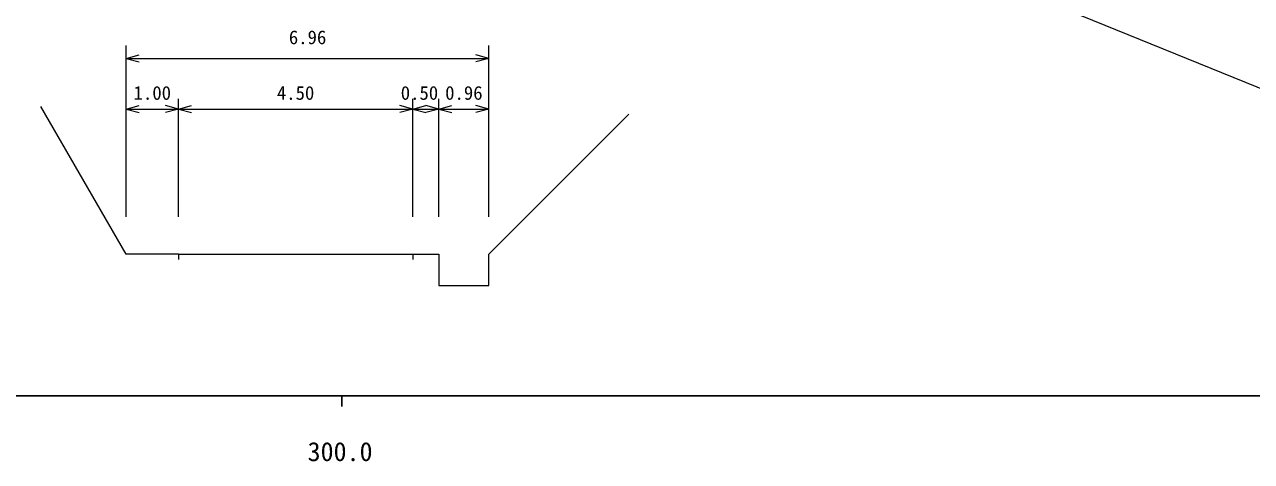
# Model space of a CAD drawing. Units: millimetres on the paper, with parts at other scales. Extents: x 40 to 680, y 20 to 380.
# Drawn here: x 337.6 to 455.3, y 198.7 to 240.7 of the extents above; entities that cross this region are included whole.
import ezdxf
from ezdxf.enums import TextEntityAlignment as Align

# ---------------------------------------------------------------- set-up
doc = ezdxf.new("R2010")
doc.units = ezdxf.units.MM
doc.layers.add('M-TTL-BAND', color=7, linetype='Continuous', lineweight=25)
doc.layers.add('M-WORK', color=1, linetype='Continuous', lineweight=13)
doc.styles.add('ＭＳ ゴシック', font='')
doc.styles.get('ＭＳ ゴシック').set_extended_font_data('MS Gothic')

msp = doc.modelspace()

# ---------------------------------------------------------------- linework, layer by layer
at = {"layer": 'M-TTL-BAND'}
for p, q in [((40, 205), (579, 205)), ((368, 205), (368, 204))]:
    msp.add_line(p, q, dxfattribs=at)
at = {"layer": 'M-WORK'}
for p, q in [((347.326, 222.196), (347.326, 238.63)), ((382.126, 222.196), (382.126, 238.63)), ((347.326, 237.408), (348.576, 237.743)), ((347.326, 237.408), (382.126, 237.408)), ((347.326, 237.408), (348.576, 237.073)), ((382.126, 237.408), (380.876, 237.743)), ((382.126, 237.408), (380.876, 237.073)), ((352.326, 222.196), (352.326, 233.534)), ((374.826, 222.196), (374.826, 233.534)), ((377.326, 222.196), (377.326, 233.534)), ((347.326, 218.602), (339.133, 232.792)), ((347.326, 232.534), (348.576, 232.869)), ((347.326, 232.534), (352.326, 232.534)), ((347.326, 232.534), (348.576, 232.199)), ((352.326, 232.534), (351.076, 232.869)), ((352.326, 232.534), (351.076, 232.199)), ((352.326, 232.534), (353.576, 232.869)), ((352.326, 232.534), (374.826, 232.534)), ((352.326, 232.534), (353.576, 232.199)), ((374.826, 232.534), (373.576, 232.869)), ((374.826, 232.534), (373.576, 232.199)), ((374.826, 232.534), (376.076, 232.869)), ((374.826, 232.534), (377.326, 232.534)), ((374.826, 232.534), (376.076, 232.199)), ((377.326, 232.534), (376.076, 232.869)), ((377.326, 232.534), (376.076, 232.199)), ((377.326, 232.534), (378.576, 232.869)), ((377.326, 232.534), (382.126, 232.534)), ((377.326, 232.534), (378.576, 232.199)), ((382.126, 232.534), (380.876, 232.869)), ((382.126, 232.534), (380.876, 232.199)), ((382.126, 218.602), (395.569, 232.046)), ((352.326, 218.602), (347.326, 218.602)), ((352.326, 218.602), (374.826, 218.602)), ((352.326, 218.602), (352.326, 218.102)), ((374.826, 218.602), (377.326, 218.602)), ((374.826, 218.602), (374.826, 218.102)), ((377.326, 218.602), (377.326, 215.602)), ((382.126, 215.602), (382.126, 218.602)), ((377.326, 215.602), (382.126, 215.602))]:
    msp.add_line(p, q, dxfattribs=at)
msp.add_lwpolyline([(456.882, 271.022), (459.897, 264.161), (460.439, 232.8), (347.334, 278.711), (331.57, 272.545)], dxfattribs=at)

# ---------------------------------------------------------------- texts
at = {"layer": 'M-TTL-BAND', "style": 'ＭＳ ゴシック'}
msp.add_text('300.0', height=1.833, dxfattribs=at).set_placement((367.844, 198.195), align=Align.BOTTOM_CENTER)
at = {"layer": 'M-WORK', "style": 'ＭＳ ゴシック'}
for s, p in [('6.96', (364.726, 238.373)), ('1.00', (349.826, 233.034)), ('4.50', (363.576, 233.034)), ('0.50', (375.463, 233.034)), ('0.96', (379.726, 233.034))]:
    msp.add_text(s, height=1.32, dxfattribs=at).set_placement(p, align=Align.BOTTOM_CENTER)

doc.saveas('drawing.dxf')
